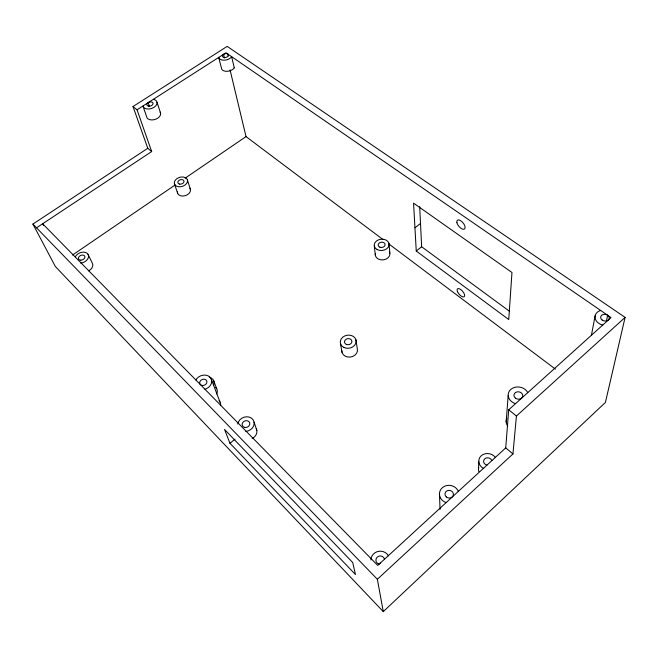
<?xml version="1.0" encoding="UTF-8"?>
<svg xmlns="http://www.w3.org/2000/svg" width="658" height="658" viewBox="0 0 658 658"><rect width="100%" height="100%" fill="white"/><g stroke="black" fill="none" stroke-linecap="round" stroke-linejoin="round"><path stroke-width="0.99" d="M478.506 469.59L478.777 461.439M506.166 421.926L508.173 395.507M43.584 225.587L42.647 223.769L377.741 565.419L505.731 447.884L508.716 409.802L611.027 317.592L225.965 52.772L137.037 109.796L133.006 106.538L227.174 46.381L625.1 317.386L605.418 402.433L383.277 611.619L55.371 266.531L32.9 224.082L147.77 148.28L151.677 151.554L36.527 227.816M383.277 611.619L377.363 579.27L512.944 453.93L516.431 416.029L625.1 317.386M591.394 335.473L595.112 315.815M606.396 321.26L607.638 315.264M195.878 379.995L196.684 378.728A8.628 7.049 -22.8 0 1 210.017 377.182A8.628 7.049 -22.8 0 1 206.464 388.681L204.918 389.215M229.955 443.262L224.542 429.452L352.713 562.524L355.46 574.533L229.955 443.262L235.021 439.166M416.251 251.019L413.569 203.149L511.973 272.486L508.749 319.541L416.251 251.019L421.646 246.758L419.689 206.661M414.951 227.8L420.511 223.473M72.544 255.033L174.938 185.128M185.095 178.195L246.018 136.601L230.061 69.888M600.696 310.494L599.06 311.078A10.043 7.682 10.1 0 0 600.935 324.509L602.753 325.052M153.38 99.325L154.391 99.555A7.312 4.688 -16.7 0 1 154.178 107.229A7.312 4.688 -16.7 0 1 143.296 106.941L142.942 106.012L147.03 117.84A7.23 4.688 -16.7 0 0 156.193 119.032A7.23 4.688 -16.7 0 0 160.157 112.115M515.609 403.593L513.775 402.967A10.265 8.546 9.1 0 1 510.723 389.487A10.265 8.546 9.1 0 1 526.877 391.173L527.732 392.661M446.14 502.605L444.002 501.643A9.812 8.899 9.9 0 1 442.53 487.537A9.812 8.899 9.9 0 1 457.828 490.276L458.305 491.436M421.646 246.758L509.325 311.144M246.018 136.601L383.071 239.594M388.812 243.912L555.401 369.105M508.716 409.802L516.431 416.029M505.731 447.884L512.944 453.93M32.9 224.082L377.363 579.27M88.057 254.325L92.309 263.2A7.123 5.091 -23.6 0 1 88.624 270.874M211.078 378.654L220.027 402.096M213.546 380.373L216.737 388.796M133.006 106.538L147.77 148.28M137.037 109.796L151.677 151.554M254.078 422.189L256.85 430.373M148.182 102.656L149.407 106.292M174.395 183.681L177.512 192.942M157.04 102.319L160.61 113.25M187.448 180.045A6.777 4.713 -17 0 1 178.68 186.757A6.777 4.713 -17 0 1 176.648 178.844A6.777 4.713 -17 0 1 187.448 180.045L190.425 189.339M223.588 54.301A3.06 1.916 -13.2 0 0 224.312 57.534A3.06 1.916 -13.2 0 0 228.425 54.885A3.06 1.916 -13.2 0 0 223.588 54.301L224.493 58.003M227.816 54.046L228.252 55.905M340.449 343.484L341.987 352.326M355.962 339.857L357.294 348.748A7.871 6.522 -8.6 0 1 350.352 357.055A7.871 6.522 -8.6 0 1 341.815 350.632M374.287 245.886L375.315 255.288M389.026 243.748L389.881 253.182M439.445 493.607L440.046 509.366M189.899 188.221A6.703 4.705 -17 0 1 185.12 195.722A6.703 4.705 -17 0 1 177.446 191.7M215.717 387.397A7.986 6.588 -22.9 0 1 216.737 393.961M389.371 251.784A7.361 5.651 -6 0 1 383.556 259.836A7.361 5.651 -6 0 1 375.323 253.815M478.892 471.654A8.99 7.912 12.2 0 1 478.728 467.534M256.25 428.621A8.258 7.098 -22 0 1 252.121 438.573M378.498 564.219A4.31 4.17 2.2 0 1 380.456 563.19M75.3 256.817A7.213 5.108 -23.5 0 1 83.788 252.146A7.213 5.108 -23.5 0 1 88.419 257.475A7.213 5.108 -23.5 0 1 80.737 263.085M209.302 377.223A8.093 6.621 -22.7 0 1 213.537 385.58M237.809 424.048A8.373 7.148 -21.8 0 1 246.668 416.777A8.373 7.148 -21.8 0 1 254.169 423.719A8.373 7.148 -21.8 0 1 245.763 431.409M483.605 468.463A9.113 7.986 11.5 0 1 481.154 455.83A9.113 7.986 11.5 0 1 495.474 457.565M486.92 465.14A4.252 3.726 11.5 0 1 484.699 458.856A4.252 3.726 11.5 0 1 491.855 460.559M370.915 559.917A9.368 9.031 0.5 0 1 388.475 555.837M379.024 564.194A4.376 4.211 0.5 0 1 377.248 557.104A4.376 4.211 0.5 0 1 384.511 559.16M507.737 426.129A9.845 8.332 10.8 0 1 506.857 418.398M218.966 400.623A8.324 6.934 -23.5 0 1 220.586 405.673M234.256 67.832L233.623 68.654A6.983 4.417 -13.2 0 1 227.273 71.294A6.983 4.417 -13.2 0 1 221.779 69.329L218.686 57.443L219.032 58.217A7.065 4.417 -13.2 0 0 224.575 60.166A7.065 4.417 -13.2 0 0 230.999 57.509L231.649 56.678L234.256 67.832M456.94 222.741A5.659 2.739 50.8 0 0 463.882 229.272A5.659 2.739 50.8 0 0 462.064 221.771A5.659 2.739 50.8 0 0 456.94 222.741M457.565 291.823A5.206 2.287 49.4 0 0 464.153 296.774A5.206 2.287 49.4 0 0 460.896 289.643A5.206 2.287 49.4 0 0 457.565 291.823M201.874 385.407A3.742 3.06 -22.8 0 0 206.908 381.5A3.742 3.06 -22.8 0 0 201.093 380.118A3.742 3.06 -22.8 0 0 201.874 385.407M446.272 496.913A4.252 3.858 9.9 0 0 453.321 495.26A4.252 3.858 9.9 0 0 448.024 490.465A4.252 3.858 9.9 0 0 446.272 496.913M179.675 184.108A3.167 2.196 -17 0 0 183.993 181.156A3.167 2.196 -17 0 0 179.091 180.333A3.167 2.196 -17 0 0 179.675 184.108M80.819 260.173A3.364 2.385 -23.5 0 0 84.792 256.357A3.364 2.385 -23.5 0 0 79.388 256.299A3.364 2.385 -23.5 0 0 80.819 260.173M377.157 249.563A7.452 5.667 -6.1 0 0 389.034 245.228A7.452 5.667 -6.1 0 0 378.794 239.726A7.452 5.667 -6.1 0 0 377.157 249.563M379.855 247.169A3.479 2.648 -6.1 0 0 385.127 244.718A3.479 2.648 -6.1 0 0 379.987 242.572A3.479 2.648 -6.1 0 0 379.855 247.169M343.986 347.49A7.978 6.564 -8.7 0 0 356.151 341.56A7.978 6.564 -8.7 0 0 344.496 336.065A7.978 6.564 -8.7 0 0 343.986 347.49M346.61 344.529A3.726 3.06 -8.7 0 0 351.898 341.255A3.726 3.06 -8.7 0 0 346.1 339.248A3.726 3.06 -8.7 0 0 346.61 344.529M244.579 427.379A3.907 3.339 -21.8 0 0 249.752 423.193A3.907 3.339 -21.8 0 0 243.559 421.655A3.907 3.339 -21.8 0 0 244.579 427.379M602.259 320.117A4.351 3.331 10.1 0 0 609.226 318.497A4.351 3.331 10.1 0 0 603.361 314.458A4.351 3.331 10.1 0 0 602.259 320.117M148.65 106.168A3.167 2.032 -16.7 0 0 153.034 103.347A3.167 2.032 -16.7 0 0 148.173 102.656A3.167 2.032 -16.7 0 0 148.65 106.168M515.436 398.139A4.45 3.701 9.1 0 0 522.707 396.437A4.45 3.701 9.1 0 0 516.949 391.905A4.45 3.701 9.1 0 0 515.436 398.139"/></g></svg>
